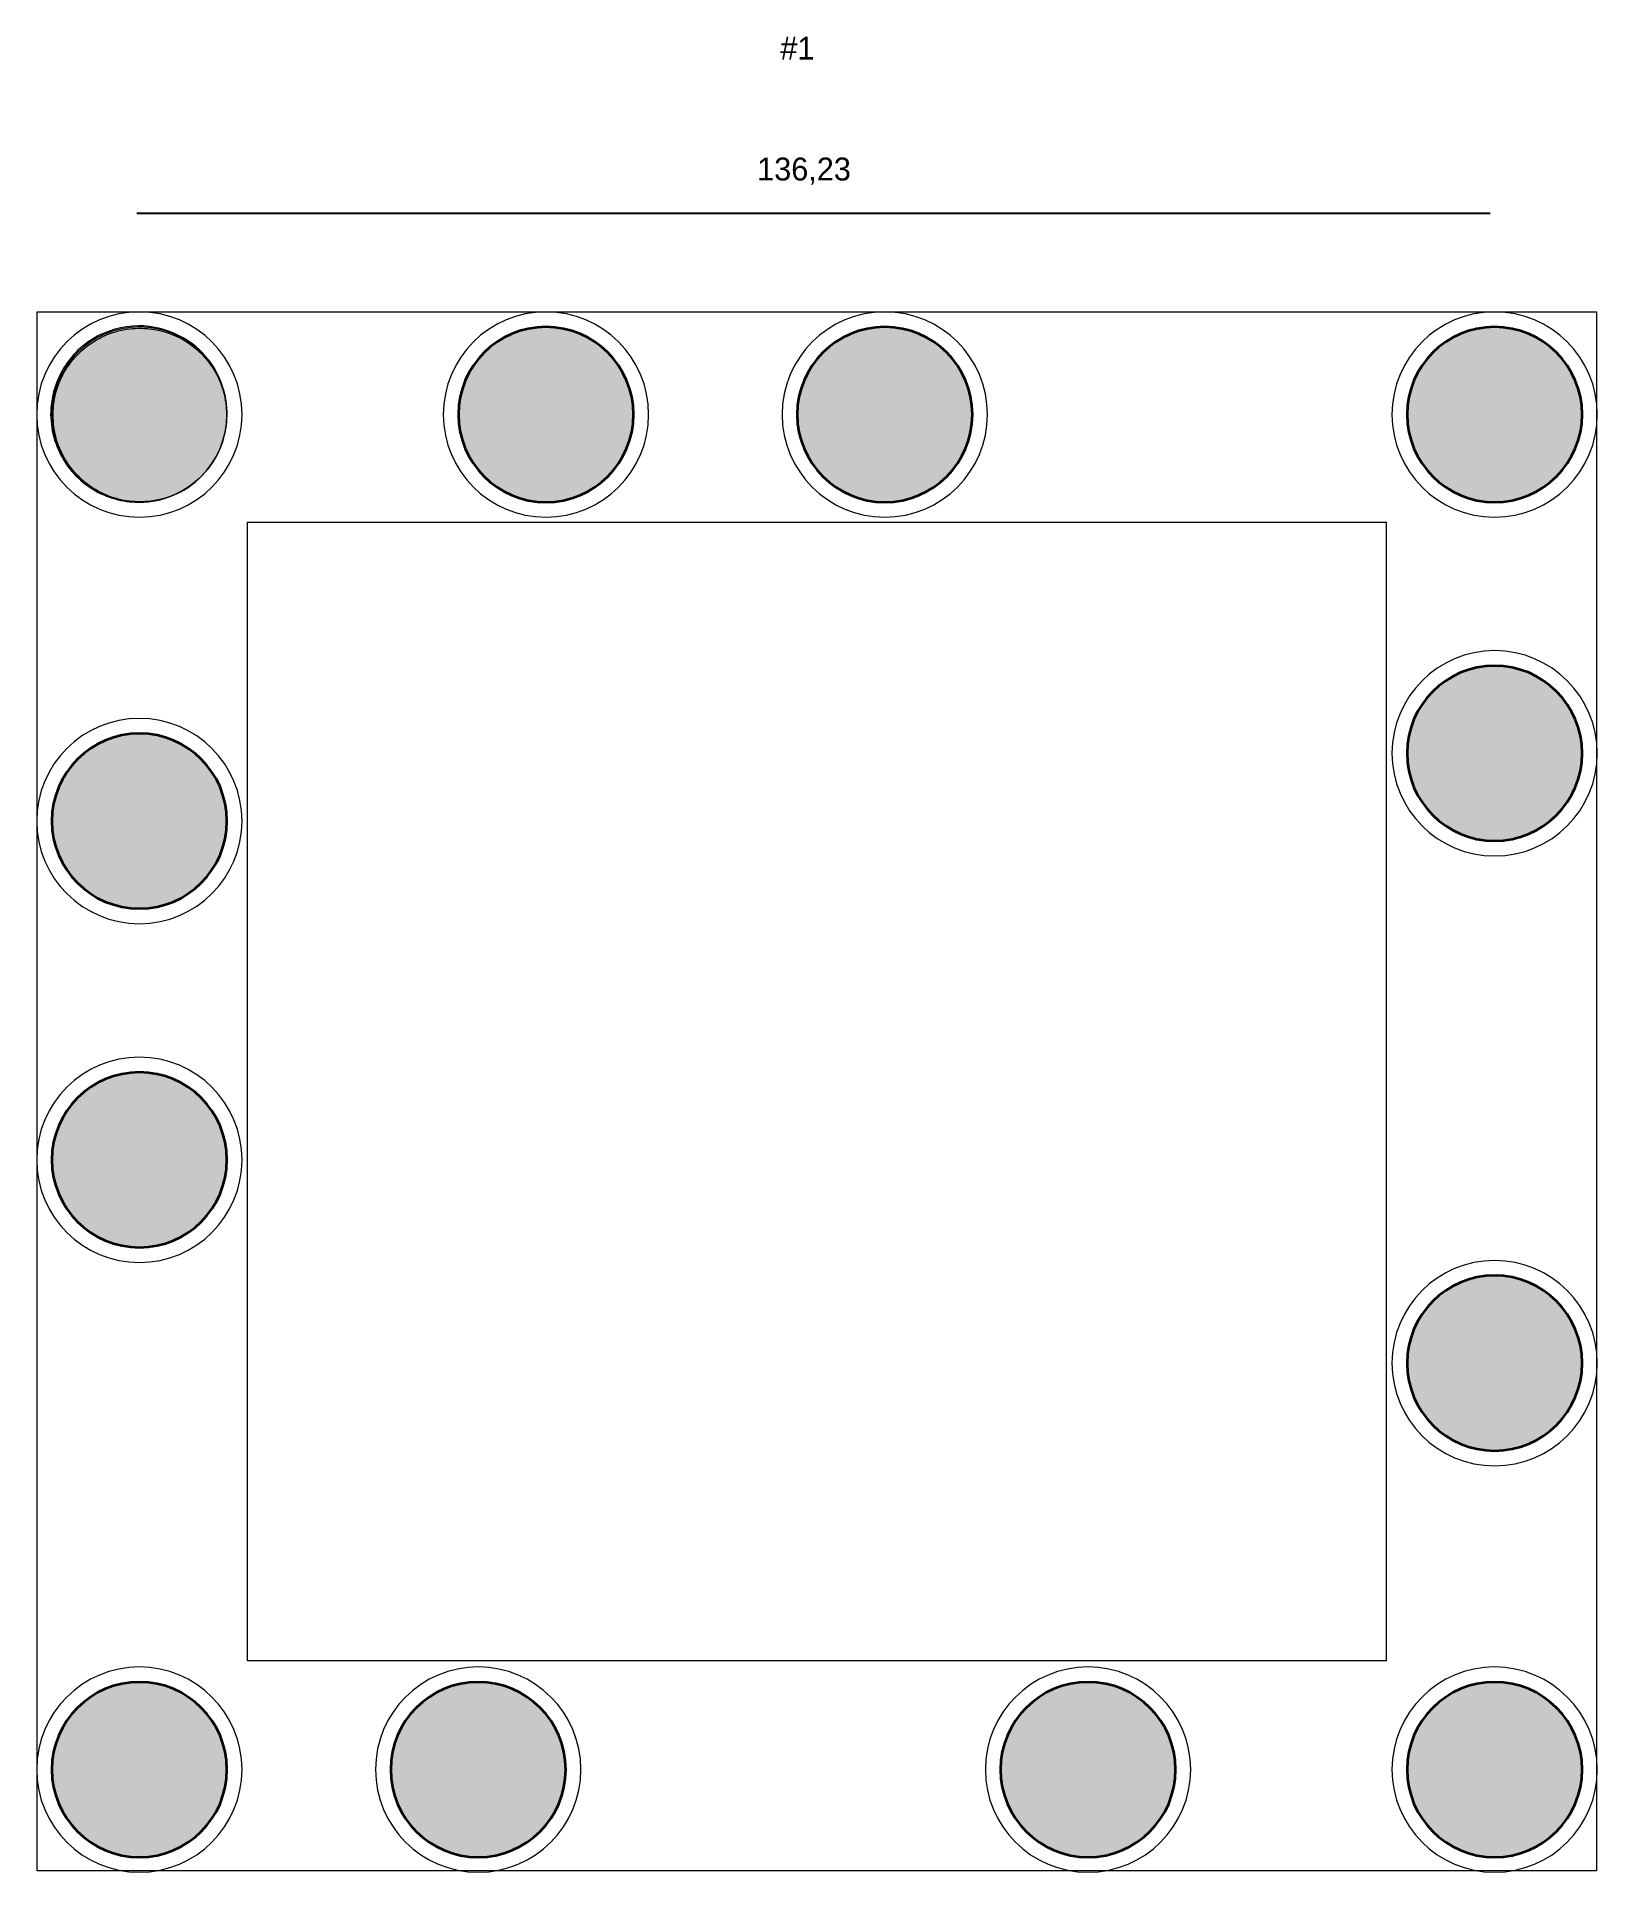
# Model space of a CAD drawing. Header units: inches. Extents: x 31 to 188, y 93 to 278.
import ezdxf

# ---------------------------------------------------------------- set-up
doc = ezdxf.new("R2010")
doc.units = ezdxf.units.IN
doc.header["$MEASUREMENT"] = 0
doc.layers.add('svg2', color=7, linetype='Continuous')

# ---------------------------------------------------------------- blocks, each defined once
blk = doc.blocks.new('block 3')
at = {"layer": 'svg2', "color": 7, "lineweight": 25, "true_color": 0xffffff}
blk.add_lwpolyline([(41.31, 260.15), (177.34, 260.15)], dxfattribs=at)
at = {"layer": 'svg2', "color": 7, "lineweight": 13, "true_color": 0xffffff}
for points in [[(31.29, 250.22), (188.03, 250.22), (188.03, 93.48), (31.29, 93.48), (31.29, 250.22)], [(52.42, 229.09), (166.89, 229.09), (166.89, 114.61), (52.42, 114.61), (52.42, 229.09)]]:
    blk.add_lwpolyline(points, dxfattribs=at)
at = {"layer": 'svg2', "color": 7, "true_color": 0xffffff, "char_height": 2.3029, "attachment_point": 7}
for s, insert in [('\\fMyriad Pro|b0|i0|c0|p34;\\W1;#1', (105.98, 275.58)), ('\\fMyriad Pro|b0|i0|c0|p34;\\W1;136,23', (103.65, 263))]:
    blk.add_mtext(s, dxfattribs=dict(at, insert=insert))
blk = doc.blocks.new('block 5')
at = {"layer": 'svg2', "true_color": 0xffffff}
h = blk.add_hatch(color=7, dxfattribs=at)
h.dxf.hatch_style = 2
edge = h.paths.add_edge_path()
edge.add_spline(control_points=[(50.37, 239.9), (50.37, 239.9), (50.36, 239.68), (50.34, 239.27), (50.33, 239.17), (50.33, 239.06), (50.31, 238.94), (50.29, 238.81), (50.27, 238.68), (50.25, 238.53), (50.23, 238.39), (50.21, 238.23), (50.17, 238.07), (50.13, 237.9), (50.09, 237.73), (50.04, 237.55), (49.83, 236.82), (49.51, 235.95), (48.91, 235.07), (48.33, 234.2), (47.52, 233.3), (46.44, 232.57), (45.37, 231.85), (44.03, 231.32), (42.55, 231.14), (42.36, 231.11), (42.18, 231.11), (41.99, 231.1), (41.8, 231.09), (41.61, 231.06), (41.42, 231.08), (41.04, 231.1), (40.65, 231.1), (40.27, 231.17), (39.49, 231.26), (38.72, 231.5), (37.97, 231.81), (37.22, 232.13), (36.51, 232.58), (35.86, 233.1), (35.21, 233.64), (34.64, 234.28), (34.15, 234.98), (33.67, 235.7), (33.3, 236.49), (33.03, 237.31), (32.78, 238.15), (32.65, 239.01), (32.63, 239.9), (32.65, 240.76), (32.76, 241.65), (33.01, 242.48), (33.27, 243.32), (33.63, 244.11), (34.11, 244.84), (34.59, 245.55), (35.16, 246.2), (35.81, 246.75), (36.47, 247.27), (37.17, 247.74), (37.93, 248.06), (39.43, 248.73), (41.07, 248.93), (42.55, 248.75), (44.06, 248.56), (45.4, 248.01), (46.49, 247.28), (47.57, 246.55), (48.38, 245.63), (48.96, 244.75), (49.54, 243.86), (49.86, 242.98), (50.06, 242.25), (50.11, 242.07), (50.15, 241.89), (50.19, 241.73), (50.23, 241.56), (50.24, 241.41), (50.27, 241.26), (50.29, 241.11), (50.31, 240.98), (50.32, 240.86), (50.34, 240.73), (50.34, 240.62), (50.35, 240.52), (50.36, 240.11), (50.37, 239.9), (50.37, 239.9)], knot_values=[0, 0, 0, 0, 1, 1, 1, 2, 2, 2, 3, 3, 3, 4, 4, 4, 5, 5, 5, 6, 6, 6, 7, 7, 7, 8, 8, 8, 9, 9, 9, 10, 10, 10, 11, 11, 11, 12, 12, 12, 13, 13, 13, 14, 14, 14, 15, 15, 15, 16, 16, 16, 17, 17, 17, 18, 18, 18, 19, 19, 19, 20, 20, 20, 21, 21, 21, 22, 22, 22, 23, 23, 23, 24, 24, 24, 25, 25, 25, 26, 26, 26, 27, 27, 27, 28, 28, 28, 29, 29, 29, 29], degree=3, periodic=1)
edge = h.paths.add_edge_path()
edge.add_spline(control_points=[(50.33, 239.9), (50.33, 239.9), (50.32, 240.11), (50.3, 240.51), (50.29, 240.61), (50.29, 240.73), (50.27, 240.85), (50.25, 240.97), (50.23, 241.11), (50.21, 241.25), (50.18, 241.39), (50.16, 241.55), (50.13, 241.71), (50.08, 241.88), (50.04, 242.05), (49.99, 242.23), (49.78, 242.95), (49.45, 243.82), (48.86, 244.68), (48.28, 245.55), (47.47, 246.43), (46.39, 247.14), (45.32, 247.84), (43.99, 248.36), (42.54, 248.52), (42.36, 248.55), (42.17, 248.54), (41.98, 248.56), (41.8, 248.56), (41.6, 248.59), (41.42, 248.57), (41.05, 248.54), (40.67, 248.54), (40.29, 248.47), (39.52, 248.37), (38.77, 248.13), (38.04, 247.82), (37.31, 247.5), (36.62, 247.05), (35.99, 246.53), (35.36, 246), (34.81, 245.37), (34.33, 244.69), (33.87, 243.99), (33.51, 243.22), (33.25, 242.41), (33, 241.59), (32.89, 240.76), (32.87, 239.89), (32.89, 239.05), (32.99, 238.19), (33.22, 237.37), (33.48, 236.56), (33.83, 235.78), (34.29, 235.08), (34.76, 234.38), (35.31, 233.74), (35.94, 233.2), (36.58, 232.68), (37.26, 232.22), (38, 231.89), (38.74, 231.58), (39.5, 231.32), (40.27, 231.23), (40.65, 231.15), (41.04, 231.15), (41.42, 231.12), (41.61, 231.1), (41.8, 231.13), (41.99, 231.13), (42.17, 231.15), (42.36, 231.14), (42.54, 231.17), (44.02, 231.34), (45.36, 231.87), (46.44, 232.58), (47.52, 233.3), (48.33, 234.2), (48.91, 235.08), (49.49, 235.95), (49.81, 236.83), (50.01, 237.55), (50.06, 237.74), (50.1, 237.91), (50.14, 238.07), (50.18, 238.24), (50.2, 238.39), (50.22, 238.54), (50.24, 238.68), (50.26, 238.82), (50.28, 238.94), (50.3, 239.06), (50.29, 239.18), (50.3, 239.28), (50.32, 239.68), (50.33, 239.9), (50.33, 239.9)], knot_values=[0, 0, 0, 0, 1, 1, 1, 2, 2, 2, 3, 3, 3, 4, 4, 4, 5, 5, 5, 6, 6, 6, 7, 7, 7, 8, 8, 8, 9, 9, 9, 10, 10, 10, 11, 11, 11, 12, 12, 12, 13, 13, 13, 14, 14, 14, 15, 15, 15, 16, 16, 16, 17, 17, 17, 18, 18, 18, 19, 19, 19, 20, 20, 20, 21, 21, 21, 22, 22, 22, 23, 23, 23, 24, 24, 24, 25, 25, 25, 26, 26, 26, 27, 27, 27, 28, 28, 28, 29, 29, 29, 30, 30, 30, 31, 31, 31, 32, 32, 32, 32], degree=3, periodic=1)
h = blk.add_hatch(color=7, dxfattribs=at)
h.dxf.hatch_style = 2
edge = h.paths.add_edge_path()
edge.add_spline(control_points=[(41.55, 248.7), (46.41, 248.7), (50.35, 244.76), (50.35, 239.9), (50.35, 235.03), (46.41, 231.09), (41.55, 231.09), (36.69, 231.09), (32.75, 235.03), (32.75, 239.9), (32.75, 244.76), (36.69, 248.7), (41.55, 248.7)], knot_values=[0, 0, 0, 0, 1, 1, 1, 2, 2, 2, 3, 3, 3, 4, 4, 4, 4], degree=3, periodic=1)
at = {"layer": 'svg2', "lineweight": 0}
for points, knots in [([(50.37, 239.9), (50.37, 239.9), (50.36, 239.68), (50.34, 239.27), (50.33, 239.17), (50.33, 239.06), (50.31, 238.94), (50.29, 238.81), (50.27, 238.68), (50.25, 238.53), (50.23, 238.39), (50.21, 238.23), (50.17, 238.07), (50.13, 237.9), (50.09, 237.73), (50.04, 237.55), (49.83, 236.82), (49.51, 235.95), (48.91, 235.07), (48.33, 234.2), (47.52, 233.3), (46.44, 232.57), (45.37, 231.85), (44.03, 231.32), (42.55, 231.14), (42.36, 231.11), (42.18, 231.11), (41.99, 231.1), (41.8, 231.09), (41.61, 231.06), (41.42, 231.08), (41.04, 231.1), (40.65, 231.1), (40.27, 231.17), (39.49, 231.26), (38.72, 231.5), (37.97, 231.81), (37.22, 232.13), (36.51, 232.58), (35.86, 233.1), (35.21, 233.64), (34.64, 234.28), (34.15, 234.98), (33.67, 235.7), (33.3, 236.49), (33.03, 237.31), (32.78, 238.15), (32.65, 239.01), (32.63, 239.9), (32.65, 240.76), (32.76, 241.65), (33.01, 242.48), (33.27, 243.32), (33.63, 244.11), (34.11, 244.84), (34.59, 245.55), (35.16, 246.2), (35.81, 246.75), (36.47, 247.27), (37.17, 247.74), (37.93, 248.06), (39.43, 248.73), (41.07, 248.93), (42.55, 248.75), (44.06, 248.56), (45.4, 248.01), (46.49, 247.28), (47.57, 246.55), (48.38, 245.63), (48.96, 244.75), (49.54, 243.86), (49.86, 242.98), (50.06, 242.25), (50.11, 242.07), (50.15, 241.89), (50.19, 241.73), (50.23, 241.56), (50.24, 241.41), (50.27, 241.26), (50.29, 241.11), (50.31, 240.98), (50.32, 240.86), (50.34, 240.73), (50.34, 240.62), (50.35, 240.52), (50.36, 240.11), (50.37, 239.9), (50.37, 239.9)], [0, 0, 0, 0, 1, 1, 1, 2, 2, 2, 3, 3, 3, 4, 4, 4, 5, 5, 5, 6, 6, 6, 7, 7, 7, 8, 8, 8, 9, 9, 9, 10, 10, 10, 11, 11, 11, 12, 12, 12, 13, 13, 13, 14, 14, 14, 15, 15, 15, 16, 16, 16, 17, 17, 17, 18, 18, 18, 19, 19, 19, 20, 20, 20, 21, 21, 21, 22, 22, 22, 23, 23, 23, 24, 24, 24, 25, 25, 25, 26, 26, 26, 27, 27, 27, 28, 28, 28, 29, 29, 29, 29]), ([(41.55, 248.7), (46.41, 248.7), (50.35, 244.76), (50.35, 239.9), (50.35, 235.03), (46.41, 231.09), (41.55, 231.09), (36.69, 231.09), (32.75, 235.03), (32.75, 239.9), (32.75, 244.76), (36.69, 248.7), (41.55, 248.7)], [0, 0, 0, 0, 1, 1, 1, 2, 2, 2, 3, 3, 3, 4, 4, 4, 4]), ([(50.33, 239.9), (50.33, 239.9), (50.32, 240.11), (50.3, 240.51), (50.29, 240.61), (50.29, 240.73), (50.27, 240.85), (50.25, 240.97), (50.23, 241.11), (50.21, 241.25), (50.18, 241.39), (50.16, 241.55), (50.13, 241.71), (50.08, 241.88), (50.04, 242.05), (49.99, 242.23), (49.78, 242.95), (49.45, 243.82), (48.86, 244.68), (48.28, 245.55), (47.47, 246.43), (46.39, 247.14), (45.32, 247.84), (43.99, 248.36), (42.54, 248.52), (42.36, 248.55), (42.17, 248.54), (41.98, 248.56), (41.8, 248.56), (41.6, 248.59), (41.42, 248.57), (41.05, 248.54), (40.67, 248.54), (40.29, 248.47), (39.52, 248.37), (38.77, 248.13), (38.04, 247.82), (37.31, 247.5), (36.62, 247.05), (35.99, 246.53), (35.36, 246), (34.81, 245.37), (34.33, 244.69), (33.87, 243.99), (33.51, 243.22), (33.25, 242.41), (33, 241.59), (32.89, 240.76), (32.87, 239.89), (32.89, 239.05), (32.99, 238.19), (33.22, 237.37), (33.48, 236.56), (33.83, 235.78), (34.29, 235.08), (34.76, 234.38), (35.31, 233.74), (35.94, 233.2), (36.58, 232.68), (37.26, 232.22), (38, 231.89), (38.74, 231.58), (39.5, 231.32), (40.27, 231.23), (40.65, 231.15), (41.04, 231.15), (41.42, 231.12), (41.61, 231.1), (41.8, 231.13), (41.99, 231.13), (42.17, 231.15), (42.36, 231.14), (42.54, 231.17), (44.02, 231.34), (45.36, 231.87), (46.44, 232.58), (47.52, 233.3), (48.33, 234.2), (48.91, 235.08), (49.49, 235.95), (49.81, 236.83), (50.01, 237.55), (50.06, 237.74), (50.1, 237.91), (50.14, 238.07), (50.18, 238.24), (50.2, 238.39), (50.22, 238.54), (50.24, 238.68), (50.26, 238.82), (50.28, 238.94), (50.3, 239.06), (50.29, 239.18), (50.3, 239.28), (50.32, 239.68), (50.33, 239.9), (50.33, 239.9)], [0, 0, 0, 0, 1, 1, 1, 2, 2, 2, 3, 3, 3, 4, 4, 4, 5, 5, 5, 6, 6, 6, 7, 7, 7, 8, 8, 8, 9, 9, 9, 10, 10, 10, 11, 11, 11, 12, 12, 12, 13, 13, 13, 14, 14, 14, 15, 15, 15, 16, 16, 16, 17, 17, 17, 18, 18, 18, 19, 19, 19, 20, 20, 20, 21, 21, 21, 22, 22, 22, 23, 23, 23, 24, 24, 24, 25, 25, 25, 26, 26, 26, 27, 27, 27, 28, 28, 28, 29, 29, 29, 30, 30, 30, 31, 31, 31, 32, 32, 32, 32])]:
    blk.add_open_spline(points, degree=3, knots=knots, dxfattribs=at)
blk = doc.blocks.new('block 4')
at = {"layer": 'svg2', "true_color": 0xffffff}
h = blk.add_hatch(color=7, dxfattribs=at)
h.dxf.hatch_style = 2
edge = h.paths.add_edge_path()
edge.add_spline(control_points=[(91.22, 239.9), (91.22, 235.03), (87.28, 231.09), (82.42, 231.09), (77.56, 231.09), (73.62, 235.03), (73.62, 239.9), (73.62, 244.76), (77.56, 248.7), (82.42, 248.7), (87.28, 248.7), (91.22, 244.76), (91.22, 239.9)], knot_values=[0, 0, 0, 0, 1, 1, 1, 2, 2, 2, 3, 3, 3, 4, 4, 4, 4], degree=3, periodic=1)
h = blk.add_hatch(color=7, dxfattribs=at)
h.dxf.hatch_style = 2
edge = h.paths.add_edge_path()
edge.add_spline(control_points=[(125.28, 239.9), (125.28, 235.03), (121.34, 231.09), (116.48, 231.09), (111.61, 231.09), (107.67, 235.03), (107.67, 239.9), (107.67, 244.76), (111.61, 248.7), (116.48, 248.7), (121.34, 248.7), (125.28, 244.76), (125.28, 239.9)], knot_values=[0, 0, 0, 0, 1, 1, 1, 2, 2, 2, 3, 3, 3, 4, 4, 4, 4], degree=3, periodic=1)
h = blk.add_hatch(color=7, dxfattribs=at)
h.dxf.hatch_style = 2
edge = h.paths.add_edge_path()
edge.add_spline(control_points=[(186.58, 239.9), (186.58, 235.03), (182.64, 231.09), (177.78, 231.09), (172.92, 231.09), (168.98, 235.03), (168.98, 239.9), (168.98, 244.76), (172.92, 248.7), (177.78, 248.7), (182.64, 248.7), (186.58, 244.76), (186.58, 239.9)], knot_values=[0, 0, 0, 0, 1, 1, 1, 2, 2, 2, 3, 3, 3, 4, 4, 4, 4], degree=3, periodic=1)
h = blk.add_hatch(color=7, dxfattribs=at)
h.dxf.hatch_style = 2
edge = h.paths.add_edge_path()
edge.add_spline(control_points=[(186.58, 205.84), (186.58, 200.98), (182.64, 197.04), (177.78, 197.04), (172.92, 197.04), (168.98, 200.98), (168.98, 205.84), (168.98, 210.7), (172.92, 214.64), (177.78, 214.64), (182.64, 214.64), (186.58, 210.7), (186.58, 205.84)], knot_values=[0, 0, 0, 0, 1, 1, 1, 2, 2, 2, 3, 3, 3, 4, 4, 4, 4], degree=3, periodic=1)
h = blk.add_hatch(color=7, dxfattribs=at)
h.dxf.hatch_style = 2
edge = h.paths.add_edge_path()
edge.add_spline(control_points=[(50.35, 199.03), (50.35, 194.17), (46.41, 190.23), (41.55, 190.23), (36.69, 190.23), (32.75, 194.17), (32.75, 199.03), (32.75, 203.89), (36.69, 207.83), (41.55, 207.83), (46.41, 207.83), (50.35, 203.89), (50.35, 199.03)], knot_values=[0, 0, 0, 0, 1, 1, 1, 2, 2, 2, 3, 3, 3, 4, 4, 4, 4], degree=3, periodic=1)
h = blk.add_hatch(color=7, dxfattribs=at)
h.dxf.hatch_style = 2
edge = h.paths.add_edge_path()
edge.add_spline(control_points=[(50.35, 164.97), (50.35, 160.11), (46.41, 156.17), (41.55, 156.17), (36.69, 156.17), (32.75, 160.11), (32.75, 164.97), (32.75, 169.83), (36.69, 173.77), (41.55, 173.77), (46.41, 173.77), (50.35, 169.83), (50.35, 164.97)], knot_values=[0, 0, 0, 0, 1, 1, 1, 2, 2, 2, 3, 3, 3, 4, 4, 4, 4], degree=3, periodic=1)
h = blk.add_hatch(color=7, dxfattribs=at)
h.dxf.hatch_style = 2
edge = h.paths.add_edge_path()
edge.add_spline(control_points=[(186.58, 144.53), (186.58, 139.67), (182.64, 135.73), (177.78, 135.73), (172.92, 135.73), (168.98, 139.67), (168.98, 144.53), (168.98, 149.4), (172.92, 153.34), (177.78, 153.34), (182.64, 153.34), (186.58, 149.4), (186.58, 144.53)], knot_values=[0, 0, 0, 0, 1, 1, 1, 2, 2, 2, 3, 3, 3, 4, 4, 4, 4], degree=3, periodic=1)
h = blk.add_hatch(color=7, dxfattribs=at)
h.dxf.hatch_style = 2
edge = h.paths.add_edge_path()
edge.add_spline(control_points=[(50.35, 103.67), (50.35, 98.81), (46.41, 94.86), (41.55, 94.86), (36.69, 94.86), (32.75, 98.81), (32.75, 103.67), (32.75, 108.53), (36.69, 112.47), (41.55, 112.47), (46.41, 112.47), (50.35, 108.53), (50.35, 103.67)], knot_values=[0, 0, 0, 0, 1, 1, 1, 2, 2, 2, 3, 3, 3, 4, 4, 4, 4], degree=3, periodic=1)
h = blk.add_hatch(color=7, dxfattribs=at)
h.dxf.hatch_style = 2
edge = h.paths.add_edge_path()
edge.add_spline(control_points=[(84.41, 103.67), (84.41, 98.81), (80.47, 94.86), (75.61, 94.86), (70.75, 94.86), (66.81, 98.81), (66.81, 103.67), (66.81, 108.53), (70.75, 112.47), (75.61, 112.47), (80.47, 112.47), (84.41, 108.53), (84.41, 103.67)], knot_values=[0, 0, 0, 0, 1, 1, 1, 2, 2, 2, 3, 3, 3, 4, 4, 4, 4], degree=3, periodic=1)
h = blk.add_hatch(color=7, dxfattribs=at)
h.dxf.hatch_style = 2
edge = h.paths.add_edge_path()
edge.add_spline(control_points=[(145.71, 103.67), (145.71, 98.81), (141.77, 94.86), (136.91, 94.86), (132.05, 94.86), (128.11, 98.81), (128.11, 103.67), (128.11, 108.53), (132.05, 112.47), (136.91, 112.47), (141.77, 112.47), (145.71, 108.53), (145.71, 103.67)], knot_values=[0, 0, 0, 0, 1, 1, 1, 2, 2, 2, 3, 3, 3, 4, 4, 4, 4], degree=3, periodic=1)
h = blk.add_hatch(color=7, dxfattribs=at)
h.dxf.hatch_style = 2
edge = h.paths.add_edge_path()
edge.add_spline(control_points=[(186.58, 103.67), (186.58, 98.81), (182.64, 94.86), (177.78, 94.86), (172.92, 94.86), (168.98, 98.81), (168.98, 103.67), (168.98, 108.53), (172.92, 112.47), (177.78, 112.47), (182.64, 112.47), (186.58, 108.53), (186.58, 103.67)], knot_values=[0, 0, 0, 0, 1, 1, 1, 2, 2, 2, 3, 3, 3, 4, 4, 4, 4], degree=3, periodic=1)
at = {"layer": 'svg2', "color": 7, "lineweight": 9, "true_color": 0xffffff}
for points in [[(51.87, 239.9), (51.87, 234.2), (47.25, 229.58), (41.55, 229.58), (35.85, 229.58), (31.23, 234.2), (31.23, 239.9), (31.23, 245.6), (35.85, 250.22), (41.55, 250.22), (47.25, 250.22), (51.87, 245.6), (51.87, 239.9)], [(92.74, 239.9), (92.74, 234.2), (88.12, 229.58), (82.42, 229.58), (76.72, 229.58), (72.1, 234.2), (72.1, 239.9), (72.1, 245.6), (76.72, 250.22), (82.42, 250.22), (88.12, 250.22), (92.74, 245.6), (92.74, 239.9)], [(126.8, 239.9), (126.8, 234.2), (122.18, 229.58), (116.48, 229.58), (110.78, 229.58), (106.16, 234.2), (106.16, 239.9), (106.16, 245.6), (110.78, 250.22), (116.48, 250.22), (122.18, 250.22), (126.8, 245.6), (126.8, 239.9)], [(188.1, 239.9), (188.1, 234.2), (183.48, 229.58), (177.78, 229.58), (172.08, 229.58), (167.46, 234.2), (167.46, 239.9), (167.46, 245.6), (172.08, 250.22), (177.78, 250.22), (183.48, 250.22), (188.1, 245.6), (188.1, 239.9)], [(188.1, 205.84), (188.1, 200.14), (183.48, 195.52), (177.78, 195.52), (172.08, 195.52), (167.46, 200.14), (167.46, 205.84), (167.46, 211.54), (172.08, 216.16), (177.78, 216.16), (183.48, 216.16), (188.1, 211.54), (188.1, 205.84)], [(51.87, 199.03), (51.87, 193.33), (47.25, 188.71), (41.55, 188.71), (35.85, 188.71), (31.23, 193.33), (31.23, 199.03), (31.23, 204.73), (35.85, 209.35), (41.55, 209.35), (47.25, 209.35), (51.87, 204.73), (51.87, 199.03)], [(51.87, 164.97), (51.87, 159.27), (47.25, 154.65), (41.55, 154.65), (35.85, 154.65), (31.23, 159.27), (31.23, 164.97), (31.23, 170.67), (35.85, 175.29), (41.55, 175.29), (47.25, 175.29), (51.87, 170.67), (51.87, 164.97)], [(188.1, 144.53), (188.1, 138.84), (183.48, 134.21), (177.78, 134.21), (172.08, 134.21), (167.46, 138.84), (167.46, 144.53), (167.46, 150.23), (172.08, 154.85), (177.78, 154.85), (183.48, 154.85), (188.1, 150.23), (188.1, 144.53)], [(51.87, 103.67), (51.87, 97.97), (47.25, 93.35), (41.55, 93.35), (35.85, 93.35), (31.23, 97.97), (31.23, 103.67), (31.23, 109.37), (35.85, 113.99), (41.55, 113.99), (47.25, 113.99), (51.87, 109.37), (51.87, 103.67)], [(85.93, 103.67), (85.93, 97.97), (81.31, 93.35), (75.61, 93.35), (69.91, 93.35), (65.29, 97.97), (65.29, 103.67), (65.29, 109.37), (69.91, 113.99), (75.61, 113.99), (81.31, 113.99), (85.93, 109.37), (85.93, 103.67)], [(147.23, 103.67), (147.23, 97.97), (142.61, 93.35), (136.91, 93.35), (131.21, 93.35), (126.59, 97.97), (126.59, 103.67), (126.59, 109.37), (131.21, 113.99), (136.91, 113.99), (142.61, 113.99), (147.23, 109.37), (147.23, 103.67)], [(188.1, 103.67), (188.1, 97.97), (183.48, 93.35), (177.78, 93.35), (172.08, 93.35), (167.46, 97.97), (167.46, 103.67), (167.46, 109.37), (172.08, 113.99), (177.78, 113.99), (183.48, 113.99), (188.1, 109.37), (188.1, 103.67)]]:
    blk.add_open_spline(points, degree=3, knots=[0, 0, 0, 0, 1, 1, 1, 2, 2, 2, 3, 3, 3, 4, 4, 4, 4], dxfattribs=at)
at = {"layer": 'svg2', "color": 7, "lineweight": 35, "true_color": 0xffffff}
for points in [[(91.22, 239.9), (91.22, 235.03), (87.28, 231.09), (82.42, 231.09), (77.56, 231.09), (73.62, 235.03), (73.62, 239.9), (73.62, 244.76), (77.56, 248.7), (82.42, 248.7), (87.28, 248.7), (91.22, 244.76), (91.22, 239.9)], [(125.28, 239.9), (125.28, 235.03), (121.34, 231.09), (116.48, 231.09), (111.61, 231.09), (107.67, 235.03), (107.67, 239.9), (107.67, 244.76), (111.61, 248.7), (116.48, 248.7), (121.34, 248.7), (125.28, 244.76), (125.28, 239.9)], [(186.58, 239.9), (186.58, 235.03), (182.64, 231.09), (177.78, 231.09), (172.92, 231.09), (168.98, 235.03), (168.98, 239.9), (168.98, 244.76), (172.92, 248.7), (177.78, 248.7), (182.64, 248.7), (186.58, 244.76), (186.58, 239.9)], [(186.58, 205.84), (186.58, 200.98), (182.64, 197.04), (177.78, 197.04), (172.92, 197.04), (168.98, 200.98), (168.98, 205.84), (168.98, 210.7), (172.92, 214.64), (177.78, 214.64), (182.64, 214.64), (186.58, 210.7), (186.58, 205.84)], [(50.35, 199.03), (50.35, 194.17), (46.41, 190.23), (41.55, 190.23), (36.69, 190.23), (32.75, 194.17), (32.75, 199.03), (32.75, 203.89), (36.69, 207.83), (41.55, 207.83), (46.41, 207.83), (50.35, 203.89), (50.35, 199.03)], [(50.35, 164.97), (50.35, 160.11), (46.41, 156.17), (41.55, 156.17), (36.69, 156.17), (32.75, 160.11), (32.75, 164.97), (32.75, 169.83), (36.69, 173.77), (41.55, 173.77), (46.41, 173.77), (50.35, 169.83), (50.35, 164.97)], [(186.58, 144.53), (186.58, 139.67), (182.64, 135.73), (177.78, 135.73), (172.92, 135.73), (168.98, 139.67), (168.98, 144.53), (168.98, 149.4), (172.92, 153.34), (177.78, 153.34), (182.64, 153.34), (186.58, 149.4), (186.58, 144.53)], [(50.35, 103.67), (50.35, 98.81), (46.41, 94.86), (41.55, 94.86), (36.69, 94.86), (32.75, 98.81), (32.75, 103.67), (32.75, 108.53), (36.69, 112.47), (41.55, 112.47), (46.41, 112.47), (50.35, 108.53), (50.35, 103.67)], [(84.41, 103.67), (84.41, 98.81), (80.47, 94.86), (75.61, 94.86), (70.75, 94.86), (66.81, 98.81), (66.81, 103.67), (66.81, 108.53), (70.75, 112.47), (75.61, 112.47), (80.47, 112.47), (84.41, 108.53), (84.41, 103.67)], [(145.71, 103.67), (145.71, 98.81), (141.77, 94.86), (136.91, 94.86), (132.05, 94.86), (128.11, 98.81), (128.11, 103.67), (128.11, 108.53), (132.05, 112.47), (136.91, 112.47), (141.77, 112.47), (145.71, 108.53), (145.71, 103.67)], [(186.58, 103.67), (186.58, 98.81), (182.64, 94.86), (177.78, 94.86), (172.92, 94.86), (168.98, 98.81), (168.98, 103.67), (168.98, 108.53), (172.92, 112.47), (177.78, 112.47), (182.64, 112.47), (186.58, 108.53), (186.58, 103.67)]]:
    blk.add_open_spline(points, degree=3, knots=[0, 0, 0, 0, 1, 1, 1, 2, 2, 2, 3, 3, 3, 4, 4, 4, 4], dxfattribs=at)
at = {"layer": 'svg2'}
blk.add_blockref('block 5', (0, 0), dxfattribs=at)

msp = doc.modelspace()

# ---------------------------------------------------------------- block references
at = {"layer": 'svg2'}
for name in ['block 3', 'block 4']:
    msp.add_blockref(name, (0, 0), dxfattribs=at)

doc.saveas('drawing.dxf')
